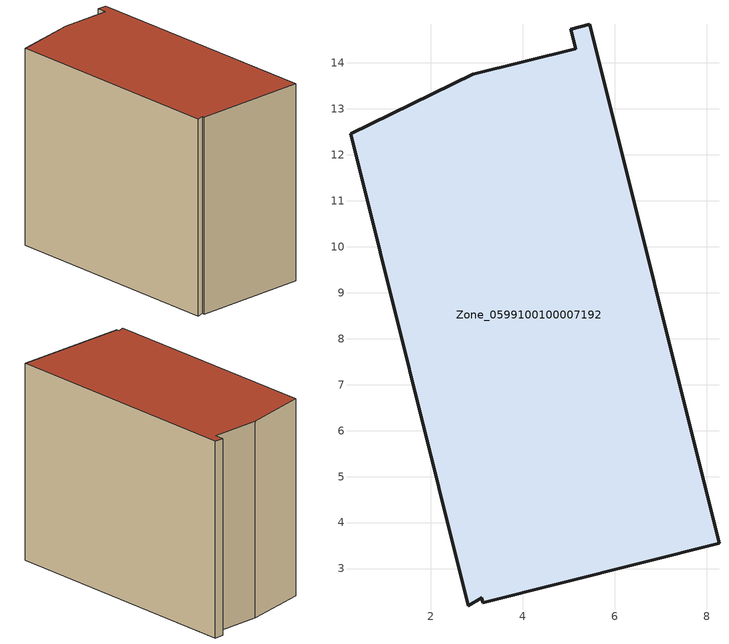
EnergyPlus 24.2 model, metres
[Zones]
Zone_0599100100007192
 floor ground (C_G): 5.15,14.3 5.04,14.73 5.46,14.83 8.27,3.55 3.13,2.26 3.1,2.36 2.82,2.2 0.26,12.46 2.92,13.75 z0
 wall outside (C_F): 8.27,3.55 5.46,14.83 5.04,14.73 5.15,14.3 2.92,13.75 0.26,12.46 2.82,2.2 3.1,2.36 3.13,2.26 8.27,3.55 z0:8.95
 roof outside (C_R): 5.04,14.73 5.15,14.3 2.92,13.75 0.26,12.46 2.82,2.2 3.1,2.36 3.13,2.26 8.27,3.55 5.46,14.83 z8.95
[BUILDING]
Pand.0599100100007192: North Axis=0; Terrain=City; Loads Convergence Tolerance Value=0.04; Temperature Convergence Tolerance Value=0.4; Solar Distribution=FullExterior; Maximum Number of Warmup Days=25; Minimum Number of Warmup Days=1
[Site:Location]
Rotterdam.The.Hague.AP_ZH_NLD Design_Conditions: Latitude=51.96; Longitude=4.45; Time Zone=1; Elevation=-4.5
[SITE:GROUNDTEMPERATURE:BUILDINGSURFACE]
18, 18, 18, 18, 18, 18, 18, 18, 18, 18, 18, 18
[MATERIAL] Thermal Absorptance=0.9; Solar Absorptance=0.7; Visible Absorptance=0.7
Name | Roughness | Thickness | Conductivity | Density | Specific Heat
G.TC.2006-2014 | MediumSmooth | 0.15 | 0.06 | 540 | 1210
F.TC.2006-2014 | Rough | 0.3 | 0.12 | 1920 | 840
R.TC.2006-2014 | MediumRough | 0.2 | 0.08 | 1500 | 1000
[CONSTRUCTION]
C_G: G.TC.2006-2014
C_F: F.TC.2006-2014
C_R: R.TC.2006-2014
[ZONE]
Zone_0599100100007192: Type=1; Multiplier=1; Ceiling Height=Autocalculate; Volume=Autocalculate; Floor Area=autocalculate; Part of Total Floor Area=Yes
[ZONEINFILTRATION:DESIGNFLOWRATE]
Infil_Zone_0599100100007192: Zone or ZoneList or Space or SpaceList=Zone_0599100100007192; Schedule=AlwaysOn; Design Flow Rate Calculation Method=Flow/Area; Flow Rate per Floor Area=0.0015; Constant Term Coefficient=1; Temperature Term Coefficient=0; Velocity Term Coefficient=0; Velocity Squared Term Coefficient=0
[HVACTEMPLATE:ZONE:IDEALLOADSAIRSYSTEM]
Zone_0599100100007192: Maximum Heating Supply Air Temperature=50; Minimum Cooling Supply Air Temperature=13; Maximum Heating Supply Air Humidity Ratio=0.0156; Minimum Cooling Supply Air Humidity Ratio=0.0077; Heating Limit=NoLimit; Cooling Limit=NoLimit; Dehumidification Control Type=ConstantSensibleHeatRatio; Cooling Sensible Heat Ratio=0.7; Dehumidification Setpoint=60; Humidification Control Type=None; Humidification Setpoint=30; Outdoor Air Method=None; Outdoor Air Flow Rate per Person=0.00944; Outdoor Air Flow Rate per Zone Floor Area=0; Outdoor Air Flow Rate per Zone=0; Demand Controlled Ventilation Type=None; Outdoor Air Economizer Type=NoEconomizer; Heat Recovery Type=None; Sensible Heat Recovery Effectiveness=0.7; Latent Heat Recovery Effectiveness=0.65
[ZONECONTROL:THERMOSTAT]
ThermostatControl_Zone_0599100100007192: Zone or ZoneList=Zone_0599100100007192; Control Type Schedule=DualSetpointControlType; Control 1=Thermostat_Zone_0599100100007192; Temperature Difference Between Cutout And Setpoint=0
[THERMOSTATSETPOINT:DUALSETPOINT]
Thermostat_Zone_0599100100007192: Heating Setpoint Temperature Schedule=HeatingSetpoint_Zone_0599100100007192; Cooling Setpoint Temperature Schedule=CoolingSetpoint_Zone_0599100100007192
[SCHEDULE:COMPACT]
HeatingSetpoint_Zone_0599100100007192: Through: 12/31, For: AllDays, Until: 24:00, 21
CoolingSetpoint_Zone_0599100100007192: Through: 12/31, For: AllDays, Until: 24:00, 24
DualSetpointControlType: Through: 12/31, For: AllDays, Until: 24:00, 4
AlwaysOn: Through: 12/31, For: AllDays, Until: 24:00, 1
